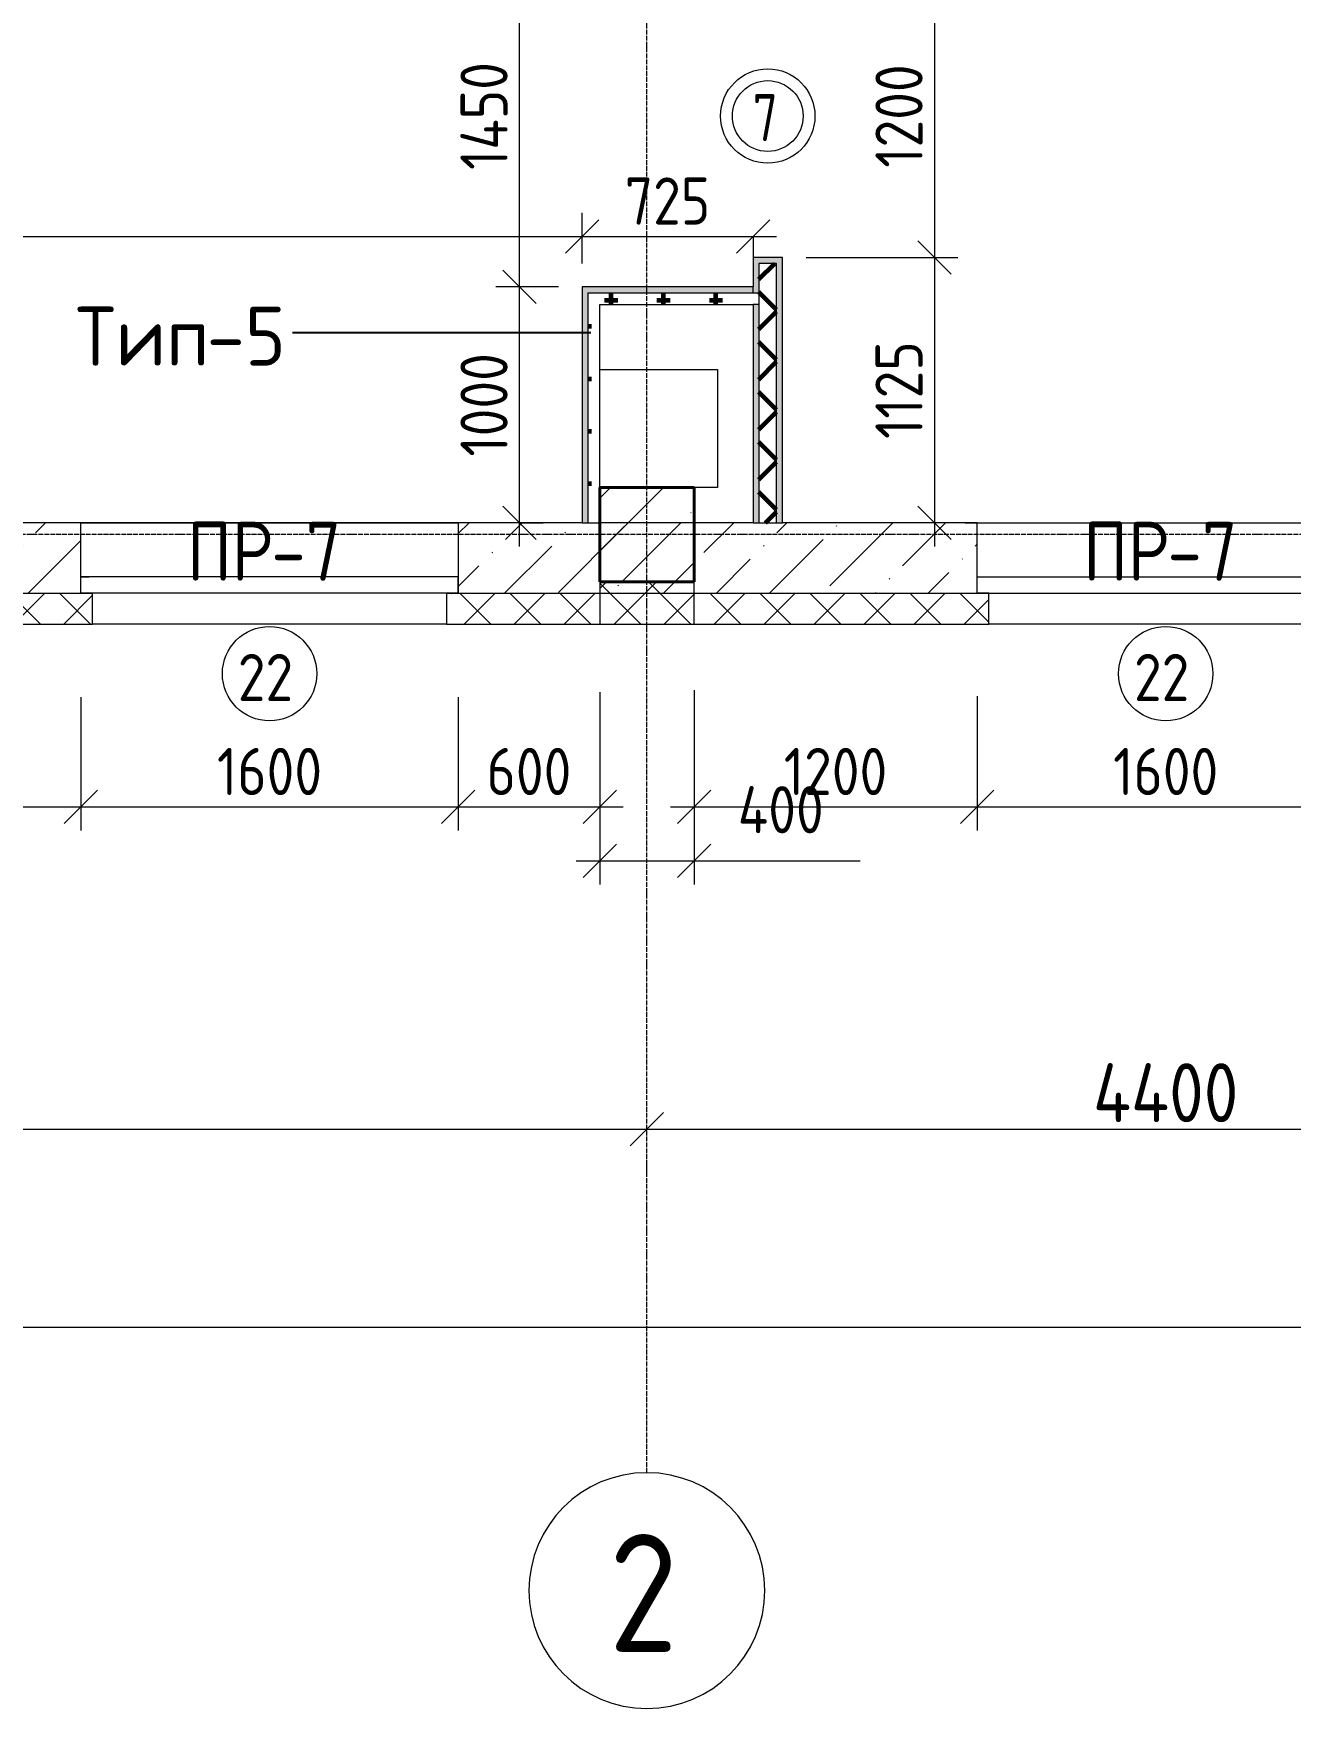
# Model space of a CAD drawing. Header units: millimetres. Extents: x -60946 to 138510, y -262288 to 24501.
# Drawn here: x -16191 to -10862, y -210602 to -203498 of the extents above; entities that cross this region are included whole.
import ezdxf

# ---------------------------------------------------------------- set-up
doc = ezdxf.new("R2010")
doc.units = ezdxf.units.MM
doc.linetypes.add('ADSK_Линия сетки', pattern=[25, 20, -2.5, 0, -2.5])
for name, color, linetype, lineweight in [('2)Тип-2', 3, 'Continuous', 60), ('2)Тип-5', 1, 'Continuous', 60), ('_ Окна', 7, 'Continuous', 18), ('Марки', 7, 'Continuous', 20), ('Марки дверей', 7, 'Continuous', 20), ('Марки окон', 7, 'Continuous', 20), ('Несущие колонны', 7, 'Continuous', 18), ('Окна', 7, 'Continuous', 9), ('Оси', 7, 'Continuous', 9), ('Перекрытие', 7, 'Continuous', 18), ('Размеры', 7, 'Continuous', 9), ('Стены внутренние', 7, 'Continuous', 18), ('Стены наружные', 7, 'Continuous', 18), ('Стены штриховка', 7, 'Continuous', 9)]:
    doc.layers.add(name, color=color, linetype=linetype, lineweight=lineweight)
doc.styles.add('GOST Common', font='', dxfattribs={"width": 0.9, "height": 500})
doc.styles.add('GOST Common_2', font='', dxfattribs={"width": 0.9, "height": 250})
doc.styles.add('GOST Common_3', font='', dxfattribs={"width": 0.9, "height": 200})
doc.styles.add('GOST Common_4', font='', dxfattribs={"height": 250})
doc.styles.add('GOST Common_B', font='', dxfattribs={"width": 0.8, "height": 200})
doc.styles.get('GOST Common').set_extended_font_data('GOST Common')
doc.styles.get('GOST Common_2').set_extended_font_data('GOST Common')
doc.styles.get('GOST Common_3').set_extended_font_data('GOST Common')
doc.styles.get('GOST Common_4').set_extended_font_data('GOST Common')
doc.styles.get('GOST Common_B').set_extended_font_data('GOST Common', bold=True)
doc.dimstyles.new('ADSK_Основной_2_0', dxfattribs={"dimscale": 304.8, "dimtxt": 201.142999, "dimasz": 0.463911, "dimexe": 0.328084, "dimexo": 0.328084, "dimgap": 0.164042, "dimtad": 1, "dimdec": 3, "dimrnd": 0.001, "dimdsep": 46, "dimtxsty": 'GOST Common_3', "dimblk1": 'OBLIQUE', "dimblk2": 'OBLIQUE', "dimsah": 1, "dimcen": 0.09, "dimdle": 0.328084, "dimazin": 2, "dimtfac": 1, "dimtdec": 4, "dimtix": 1, "dimtmove": 0, "dimatfit": 3, "dimfxl": 1, "dimtvp": 1, "dimtolj": 1, "dimtzin": 0, "dimlwd": 20, "dimlwe": 20, "dimarcsym": 2})
doc.dimstyles.new('ADSK_Основной_2_0_1', dxfattribs={"dimscale": 304.8, "dimtxt": 201.142999, "dimasz": 0.463911, "dimexe": 0.328084, "dimexo": 0.328084, "dimgap": 0.164042, "dimtad": 1, "dimdec": 3, "dimrnd": 0.001, "dimdsep": 46, "dimtxsty": 'GOST Common_3', "dimblk1": 'OBLIQUE', "dimblk2": 'OBLIQUE', "dimsah": 1, "dimcen": 0.09, "dimdle": 0.328084, "dimazin": 2, "dimtfac": 1, "dimtdec": 4, "dimtix": 1, "dimtmove": 1, "dimatfit": 3, "dimfxl": 1, "dimtvp": 1, "dimtolj": 1, "dimtzin": 0, "dimlwd": 20, "dimlwe": 20, "dimarcsym": 2})
doc.dimstyles.new('ADSK_Основной_2_0_2', dxfattribs={"dimscale": 304.8, "dimtxt": 201.142999, "dimasz": 0.463911, "dimexe": 0.328084, "dimexo": 0.328084, "dimgap": 0.164042, "dimtad": 1, "dimdec": 3, "dimrnd": 0.001, "dimdsep": 46, "dimtxsty": 'GOST Common_3', "dimblk1": 'OBLIQUE', "dimblk2": 'OBLIQUE', "dimsah": 1, "dimcen": 0.09, "dimdle": 0.328084, "dimazin": 2, "dimtfac": 1, "dimtdec": 4, "dimtix": 1, "dimtmove": 0, "dimatfit": 3, "dimfxl": 1, "dimtvp": 1, "dimtolj": 1, "dimtzin": 0, "dimlwd": 20, "dimlwe": 20, "dimarcsym": 2})
doc.dimstyles.new('ADSK_Основной_2_5_мм', dxfattribs={"dimscale": 304.8, "dimtxt": 251.428749, "dimasz": 0.463911, "dimexe": 0.492126, "dimexo": 0.984252, "dimgap": 0.098425, "dimtad": 1, "dimrnd": 0.01, "dimdsep": 46, "dimtxsty": 'GOST Common_2', "dimblk1": 'OBLIQUE', "dimblk2": 'OBLIQUE', "dimsah": 1, "dimcen": 0.09, "dimdle": 0.492126, "dimazin": 2, "dimtfac": 1, "dimtdec": 4, "dimtix": 1, "dimtmove": 0, "dimatfit": 3, "dimfxl": 1, "dimtvp": 1, "dimtolj": 1, "dimtzin": 0, "dimlwd": 20, "dimlwe": 20, "dimarcsym": 2})
pattern_1 = [(45, (9.36, -198628.46), (-106.066, 106.066), []), (135, (9.36, -198628.46), (-106.066, -106.066), [])]
pattern_2 = [(0, (9.36, -198628.46), (111.125, 111.125), [55.562, -166.688]), (90, (37.14, -198656.24), (-111.125, 111.125), [55.562, -166.688])]

# ---------------------------------------------------------------- blocks, each defined once
blk = doc.blocks.new('ADSK_КолоннаЖБ_Прямоугольная - 400x400 мм-1807142-Кладочный план 4-го этажа')
at = {"layer": 'Несущие колонны', "lineweight": 40}
for p, q in [((-200, 200), (200, 200)), ((-200, -200), (-200, 200)), ((200, 200), (200, -200)), ((200, -200), (-200, -200))]:
    blk.add_line(p, q, dxfattribs=at)
blk = doc.blocks.new('ОКНО L03 _2СТ_RS - ОК-5_1600х2000h-3556607-Кладочный план 4-го этажа')
at = {"layer": '_ Окна'}
for p, q in [((-838.1, -79), (761.9, -79)), ((-838.1, -149), (-838.1, -79)), ((-838.1, -79), (-803.1, -79)), ((-818.1, -79), (-38.1, -79)), ((-38.1, -79), (741.9, -79)), ((761.9, -79), (726.9, -79)), ((761.9, -149), (761.9, -79)), ((-838.1, -149), (761.9, -149)), ((-838.1, -149), (-833.1, -149)), ((-818.1, -149), (-38.1, -149)), ((-38.1, -149), (741.9, -149)), ((761.9, -149), (756.9, -149))]:
    blk.add_line(p, q, dxfattribs=at)
at = {"layer": 'Окна'}
blk.add_line((-888.1, 150), (811.9, 150), dxfattribs=at)
blk = doc.blocks.new('ОКНО L03 _2СТ_RS - ОК-5_1600х2000h-3556615-Кладочный план 4-го этажа')
at = {"layer": '_ Окна'}
for p, q in [((-838.1, 149), (761.9, 149)), ((-838.1, 149), (-838.1, 79)), ((-838.1, 149), (-833.1, 149)), ((-818.1, 149), (-38.1, 149)), ((-38.1, 149), (741.9, 149)), ((761.9, 149), (756.9, 149)), ((761.9, 149), (761.9, 79)), ((-838.1, 79), (761.9, 79)), ((-838.1, 79), (-803.1, 79)), ((-818.1, 79), (-38.1, 79)), ((-38.1, 79), (741.9, 79)), ((761.9, 79), (726.9, 79))]:
    blk.add_line(p, q, dxfattribs=at)
at = {"layer": 'Окна'}
blk.add_line((-888.1, -150), (811.9, -150), dxfattribs=at)
blk = doc.blocks.new('Ось сетки - Круг_Ø10 мм-8259-Кладочный план 4-го этажа')
at = {"layer": 'Оси', "lineweight": 20}
for start, end in [(360, 180), (180, 360)]:
    blk.add_arc((0, 0), 5, start, end, dxfattribs=at)
blk = doc.blocks.new('_Oblique')
at = {"color": 0, "linetype": 'ByBlock', "lineweight": -2}
blk.add_line((-0.5, -0.5), (0.5, 0.5), dxfattribs=at)
blk = doc.blocks.new('*D5845')
at = {"layer": 'Defpoints', "color": 0, "transparency": 16777216}
for p in [(-19590.6, -208045.7), (-13590.6, -208045.7), (-13590.6, -208145.7)]:
    blk.add_point(p, dxfattribs=at)
at = {"layer": 'Размеры', "color": 0, "lineweight": 20, "transparency": 16777216}
for p, q in [((-19740.6, -208145.7), (-13440.6, -208145.7)), ((-19590.6, -208345.7), (-19590.6, -208295.7)), ((-13590.6, -208345.7), (-13590.6, -208295.7))]:
    blk.add_line(p, q, dxfattribs=at)
at = {"layer": 'Размеры', "color": 0, "lineweight": 20, "transparency": 16777216, "xscale": 141.4, "yscale": 141.4, "zscale": 141.4, "rotation": 180}
blk.add_blockref('_Oblique', (-19590.6, -208145.7), dxfattribs=at)
at = {"layer": 'Размеры', "color": 0, "lineweight": 20, "transparency": 16777216, "xscale": 141.4, "yscale": 141.4, "zscale": 141.4}
blk.add_blockref('_Oblique', (-13590.6, -208145.7), dxfattribs=at)
at = {"layer": 'Размеры', "color": 0, "lineweight": 9, "transparency": 16777216, "insert": (-16590.6, -207990.7), "char_height": 250, "width": 756.843, "attachment_point": 5, "style": 'GOST Common_2'}
blk.add_mtext('\\A1;6000', dxfattribs=at)
blk = doc.blocks.new('*D5846')
at = {"layer": 'Defpoints', "color": 0, "transparency": 16777216}
for p in [(-13590.6, -208045.7), (-9190.6, -208045.7), (-9190.6, -208145.7)]:
    blk.add_point(p, dxfattribs=at)
at = {"layer": 'Размеры', "color": 0, "lineweight": 20, "transparency": 16777216}
for p, q in [((-13740.6, -208145.7), (-9040.6, -208145.7)), ((-13590.6, -208345.7), (-13590.6, -208295.7)), ((-9190.6, -208345.7), (-9190.6, -208295.7))]:
    blk.add_line(p, q, dxfattribs=at)
at = {"layer": 'Размеры', "color": 0, "lineweight": 20, "transparency": 16777216, "xscale": 141.4, "yscale": 141.4, "zscale": 141.4, "rotation": 180}
blk.add_blockref('_Oblique', (-13590.6, -208145.7), dxfattribs=at)
at = {"layer": 'Размеры', "color": 0, "lineweight": 20, "transparency": 16777216, "xscale": 141.4, "yscale": 141.4, "zscale": 141.4}
blk.add_blockref('_Oblique', (-9190.6, -208145.7), dxfattribs=at)
at = {"layer": 'Размеры', "color": 0, "lineweight": 9, "transparency": 16777216, "insert": (-11390.6, -207990.7), "char_height": 250, "width": 807.981, "attachment_point": 5, "style": 'GOST Common_2'}
blk.add_mtext('\\A1;4400', dxfattribs=at)
blk = doc.blocks.new('*D5869')
at = {"layer": 'Defpoints', "color": 0, "transparency": 16777216}
for p in [(-19590.6, -208885.7), (61609.4, -208885.7), (61609.4, -208985.7)]:
    blk.add_point(p, dxfattribs=at)
at = {"layer": 'Размеры', "color": 0, "lineweight": 20, "transparency": 16777216}
for p, q in [((-19740.6, -208985.7), (61759.4, -208985.7)), ((-19590.6, -209185.7), (-19590.6, -209135.7)), ((61609.4, -209185.7), (61609.4, -209135.7))]:
    blk.add_line(p, q, dxfattribs=at)
at = {"layer": 'Размеры', "color": 0, "lineweight": 20, "transparency": 16777216, "xscale": 141.4, "yscale": 141.4, "zscale": 141.4, "rotation": 180}
blk.add_blockref('_Oblique', (-19590.6, -208985.7), dxfattribs=at)
at = {"layer": 'Размеры', "color": 0, "lineweight": 20, "transparency": 16777216, "xscale": 141.4, "yscale": 141.4, "zscale": 141.4}
blk.add_blockref('_Oblique', (61609.4, -208985.7), dxfattribs=at)
at = {"layer": 'Размеры', "color": 0, "lineweight": 9, "transparency": 16777216, "insert": (21009.4, -208830.7), "char_height": 250, "width": 889.802, "attachment_point": 5, "style": 'GOST Common_2'}
blk.add_mtext('\\A1;81200', dxfattribs=at)
blk = doc.blocks.new('*D5741')
at = {"layer": 'Defpoints', "color": 0, "transparency": 16777216}
for p in [(-17190.6, -206213.3), (-15990.6, -206213.3), (-15990.6, -206778.4)]:
    blk.add_point(p, dxfattribs=at)
at = {"layer": 'Размеры', "color": 0, "lineweight": 20, "transparency": 16777216}
for p, q in [((-17190.6, -206313.3), (-17190.6, -206878.4)), ((-15990.6, -206313.3), (-15990.6, -206878.4)), ((-17290.6, -206778.4), (-15890.6, -206778.4))]:
    blk.add_line(p, q, dxfattribs=at)
at = {"layer": 'Размеры', "color": 0, "lineweight": 20, "transparency": 16777216, "xscale": 141.4, "yscale": 141.4, "zscale": 141.4, "rotation": 180}
blk.add_blockref('_Oblique', (-17190.6, -206778.4), dxfattribs=at)
at = {"layer": 'Размеры', "color": 0, "lineweight": 20, "transparency": 16777216, "xscale": 141.4, "yscale": 141.4, "zscale": 141.4}
blk.add_blockref('_Oblique', (-15990.6, -206778.4), dxfattribs=at)
at = {"layer": 'Размеры', "color": 0, "lineweight": 9, "transparency": 16777216, "insert": (-16590.6, -206628.4), "char_height": 200, "width": 560.473, "attachment_point": 5, "style": 'GOST Common_3'}
blk.add_mtext('\\A1;1200', dxfattribs=at)
blk = doc.blocks.new('*D5742')
at = {"layer": 'Defpoints', "color": 0, "transparency": 16777216}
for p in [(-15990.6, -206213.3), (-14390.6, -206213.3), (-14390.6, -206778.4)]:
    blk.add_point(p, dxfattribs=at)
at = {"layer": 'Размеры', "color": 0, "lineweight": 20, "transparency": 16777216}
for p, q in [((-15990.6, -206313.3), (-15990.6, -206878.4)), ((-14390.6, -206313.3), (-14390.6, -206878.4)), ((-16090.6, -206778.4), (-14290.6, -206778.4))]:
    blk.add_line(p, q, dxfattribs=at)
at = {"layer": 'Размеры', "color": 0, "lineweight": 20, "transparency": 16777216, "xscale": 141.4, "yscale": 141.4, "zscale": 141.4, "rotation": 180}
blk.add_blockref('_Oblique', (-15990.6, -206778.4), dxfattribs=at)
at = {"layer": 'Размеры', "color": 0, "lineweight": 20, "transparency": 16777216, "xscale": 141.4, "yscale": 141.4, "zscale": 141.4}
blk.add_blockref('_Oblique', (-14390.6, -206778.4), dxfattribs=at)
at = {"layer": 'Размеры', "color": 0, "lineweight": 9, "transparency": 16777216, "insert": (-15190.6, -206628.4), "char_height": 200, "width": 560.473, "attachment_point": 5, "style": 'GOST Common_3'}
blk.add_mtext('\\A1;1600', dxfattribs=at)
blk = doc.blocks.new('*D5743')
at = {"layer": 'Defpoints', "color": 0, "transparency": 16777216}
for p in [(-14390.6, -206213.3), (-13790.6, -206192.5), (-13790.6, -206778.4)]:
    blk.add_point(p, dxfattribs=at)
at = {"layer": 'Размеры', "color": 0, "lineweight": 20, "transparency": 16777216}
for p, q in [((-13790.6, -206292.5), (-13790.6, -206878.4)), ((-14390.6, -206313.3), (-14390.6, -206878.4)), ((-14490.6, -206778.4), (-13690.6, -206778.4))]:
    blk.add_line(p, q, dxfattribs=at)
at = {"layer": 'Размеры', "color": 0, "lineweight": 20, "transparency": 16777216, "xscale": 141.4, "yscale": 141.4, "zscale": 141.4, "rotation": 180}
blk.add_blockref('_Oblique', (-14390.6, -206778.4), dxfattribs=at)
at = {"layer": 'Размеры', "color": 0, "lineweight": 20, "transparency": 16777216, "xscale": 141.4, "yscale": 141.4, "zscale": 141.4}
blk.add_blockref('_Oblique', (-13790.6, -206778.4), dxfattribs=at)
at = {"layer": 'Размеры', "color": 0, "lineweight": 9, "transparency": 16777216, "insert": (-14090.6, -206628.4), "char_height": 200, "width": 454.106, "attachment_point": 5, "style": 'GOST Common_3'}
blk.add_mtext('\\A1;600', dxfattribs=at)
blk = doc.blocks.new('*D5744')
at = {"layer": 'Defpoints', "color": 0, "transparency": 16777216}
for p in [(-13790.6, -206192.5), (-13390.6, -206184.1), (-13390.6, -207007.1)]:
    blk.add_point(p, dxfattribs=at)
at = {"layer": 'Размеры', "color": 0, "lineweight": 20, "transparency": 16777216}
for p, q in [((-13790.6, -206292.5), (-13790.6, -207107.1)), ((-13390.6, -206284.1), (-13390.6, -207107.1)), ((-13890.6, -207007.1), (-13390.6, -207007.1)), ((-13390.6, -207007.1), (-12686.4, -207007.1))]:
    blk.add_line(p, q, dxfattribs=at)
at = {"layer": 'Размеры', "color": 0, "lineweight": 20, "transparency": 16777216, "xscale": 141.4, "yscale": 141.4, "zscale": 141.4, "rotation": 180}
blk.add_blockref('_Oblique', (-13790.6, -207007.1), dxfattribs=at)
at = {"layer": 'Размеры', "color": 0, "lineweight": 20, "transparency": 16777216, "xscale": 141.4, "yscale": 141.4, "zscale": 141.4}
blk.add_blockref('_Oblique', (-13390.6, -207007.1), dxfattribs=at)
at = {"layer": 'Размеры', "color": 0, "lineweight": 9, "transparency": 16777216, "insert": (-13205.1, -206690.5), "char_height": 200, "width": 474.561, "attachment_point": 1, "line_spacing_factor": 1.022761, "style": 'GOST Common_3'}
blk.add_mtext('\\A1;400', dxfattribs=at)
blk = doc.blocks.new('*D5745')
at = {"layer": 'Defpoints', "color": 0, "transparency": 16777216}
for p in [(-13390.6, -206184.1), (-12190.6, -206208.7), (-12190.6, -206778.4)]:
    blk.add_point(p, dxfattribs=at)
at = {"layer": 'Размеры', "color": 0, "lineweight": 20, "transparency": 16777216}
for p, q in [((-13390.6, -206284.1), (-13390.6, -206878.4)), ((-12190.6, -206308.7), (-12190.6, -206878.4)), ((-13490.6, -206778.4), (-12090.6, -206778.4))]:
    blk.add_line(p, q, dxfattribs=at)
at = {"layer": 'Размеры', "color": 0, "lineweight": 20, "transparency": 16777216, "xscale": 141.4, "yscale": 141.4, "zscale": 141.4, "rotation": 180}
blk.add_blockref('_Oblique', (-13390.6, -206778.4), dxfattribs=at)
at = {"layer": 'Размеры', "color": 0, "lineweight": 20, "transparency": 16777216, "xscale": 141.4, "yscale": 141.4, "zscale": 141.4}
blk.add_blockref('_Oblique', (-12190.6, -206778.4), dxfattribs=at)
at = {"layer": 'Размеры', "color": 0, "lineweight": 9, "transparency": 16777216, "insert": (-12790.6, -206628.4), "char_height": 200, "width": 560.473, "attachment_point": 5, "style": 'GOST Common_3'}
blk.add_mtext('\\A1;1200', dxfattribs=at)
blk = doc.blocks.new('*D5746')
at = {"layer": 'Defpoints', "color": 0, "transparency": 16777216}
for p in [(-12190.6, -206208.7), (-10590.6, -206195.8), (-10590.6, -206778.4)]:
    blk.add_point(p, dxfattribs=at)
at = {"layer": 'Размеры', "color": 0, "lineweight": 20, "transparency": 16777216}
for p, q in [((-10590.6, -206295.8), (-10590.6, -206878.4)), ((-12190.6, -206308.7), (-12190.6, -206878.4)), ((-12290.6, -206778.4), (-10490.6, -206778.4))]:
    blk.add_line(p, q, dxfattribs=at)
at = {"layer": 'Размеры', "color": 0, "lineweight": 20, "transparency": 16777216, "xscale": 141.4, "yscale": 141.4, "zscale": 141.4, "rotation": 180}
blk.add_blockref('_Oblique', (-12190.6, -206778.4), dxfattribs=at)
at = {"layer": 'Размеры', "color": 0, "lineweight": 20, "transparency": 16777216, "xscale": 141.4, "yscale": 141.4, "zscale": 141.4}
blk.add_blockref('_Oblique', (-10590.6, -206778.4), dxfattribs=at)
at = {"layer": 'Размеры', "color": 0, "lineweight": 9, "transparency": 16777216, "insert": (-11390.6, -206628.4), "char_height": 200, "width": 560.473, "attachment_point": 5, "style": 'GOST Common_3'}
blk.add_mtext('\\A1;1600', dxfattribs=at)
blk = doc.blocks.new('*D6346')
at = {"layer": 'Defpoints', "color": 0, "transparency": 16777216}
for p in [(-13015.6, -203248.5), (-13015.6, -204448.5), (-12371.5, -204448.5)]:
    blk.add_point(p, dxfattribs=at)
at = {"layer": 'Размеры', "color": 0, "lineweight": 20, "transparency": 16777216}
for p, q in [((-12371.5, -203148.5), (-12371.5, -204548.5)), ((-12915.6, -203248.5), (-12271.5, -203248.5)), ((-12915.6, -204448.5), (-12271.5, -204448.5))]:
    blk.add_line(p, q, dxfattribs=at)
at = {"layer": 'Размеры', "color": 0, "lineweight": 20, "transparency": 16777216, "xscale": 141.4, "yscale": 141.4, "zscale": 141.4}
for p, rotation in [((-12371.5, -203248.5), 90), ((-12371.5, -204448.5), 270)]:
    blk.add_blockref('_Oblique', p, dxfattribs=dict(at, rotation=rotation))
at = {"layer": 'Размеры', "color": 0, "lineweight": 9, "transparency": 16777216, "insert": (-12521.5, -203848.5), "char_height": 200, "width": 560.473, "attachment_point": 5, "rotation": 90, "style": 'GOST Common_3'}
blk.add_mtext('\\A1;1200', dxfattribs=at)
blk = doc.blocks.new('*D6347')
at = {"layer": 'Defpoints', "color": 0, "transparency": 16777216}
for p in [(-13015.6, -204448.5), (-12371.5, -205573.5), (-12271.5, -205573.5)]:
    blk.add_point(p, dxfattribs=at)
at = {"layer": 'Размеры', "color": 0, "lineweight": 20, "transparency": 16777216}
for p, q in [((-12371.5, -204348.5), (-12371.5, -205673.5)), ((-12915.6, -204448.5), (-12271.5, -204448.5)), ((-12371.5, -205573.5), (-12471.5, -205573.5))]:
    blk.add_line(p, q, dxfattribs=at)
at = {"layer": 'Размеры', "color": 0, "lineweight": 20, "transparency": 16777216, "xscale": 141.4, "yscale": 141.4, "zscale": 141.4}
for p, rotation in [((-12371.5, -204448.5), 90), ((-12371.5, -205573.5), 270)]:
    blk.add_blockref('_Oblique', p, dxfattribs=dict(at, rotation=rotation))
at = {"layer": 'Размеры', "color": 0, "lineweight": 9, "transparency": 16777216, "insert": (-12521.5, -205011), "char_height": 200, "width": 515.472, "attachment_point": 5, "rotation": 90, "style": 'GOST Common_3'}
blk.add_mtext('\\A1;1125', dxfattribs=at)
blk = doc.blocks.new('*D6349')
at = {"layer": 'Defpoints', "color": 0, "transparency": 16777216}
for p in [(-13865.6, -204358.9), (-13865.6, -204573.5), (-19390.6, -205423.5)]:
    blk.add_point(p, dxfattribs=at)
at = {"layer": 'Размеры', "color": 0, "lineweight": 20, "transparency": 16777216}
for p, q in [((-19390.6, -205323.5), (-19390.6, -204258.9)), ((-13865.6, -204473.5), (-13865.6, -204258.9)), ((-19490.6, -204358.9), (-13765.6, -204358.9))]:
    blk.add_line(p, q, dxfattribs=at)
at = {"layer": 'Размеры', "color": 0, "lineweight": 20, "transparency": 16777216, "xscale": 141.4, "yscale": 141.4, "zscale": 141.4, "rotation": 180}
blk.add_blockref('_Oblique', (-19390.6, -204358.9), dxfattribs=at)
at = {"layer": 'Размеры', "color": 0, "lineweight": 20, "transparency": 16777216, "xscale": 141.4, "yscale": 141.4, "zscale": 141.4}
blk.add_blockref('_Oblique', (-13865.6, -204358.9), dxfattribs=at)
at = {"layer": 'Размеры', "color": 0, "lineweight": 9, "transparency": 16777216, "insert": (-16628.1, -204208.9), "char_height": 200, "width": 605.475, "attachment_point": 5, "style": 'GOST Common_3'}
blk.add_mtext('\\A1;5525', dxfattribs=at)
blk = doc.blocks.new('*D6350')
at = {"layer": 'Defpoints', "color": 0, "transparency": 16777216}
for p in [(-13140.6, -204258.9), (-13140.6, -204358.9), (-13865.6, -204573.5)]:
    blk.add_point(p, dxfattribs=at)
at = {"layer": 'Размеры', "color": 0, "lineweight": 20, "transparency": 16777216}
for p, q in [((-13865.6, -204473.5), (-13865.6, -204258.9)), ((-13965.6, -204358.9), (-13040.6, -204358.9)), ((-13140.6, -204358.9), (-13140.6, -204458.9))]:
    blk.add_line(p, q, dxfattribs=at)
at = {"layer": 'Размеры', "color": 0, "lineweight": 20, "transparency": 16777216, "xscale": 141.4, "yscale": 141.4, "zscale": 141.4, "rotation": 180}
blk.add_blockref('_Oblique', (-13865.6, -204358.9), dxfattribs=at)
at = {"layer": 'Размеры', "color": 0, "lineweight": 20, "transparency": 16777216, "xscale": 141.4, "yscale": 141.4, "zscale": 141.4}
blk.add_blockref('_Oblique', (-13140.6, -204358.9), dxfattribs=at)
at = {"layer": 'Размеры', "color": 0, "lineweight": 9, "transparency": 16777216, "insert": (-13503.1, -204208.9), "char_height": 200, "width": 454.106, "attachment_point": 5, "style": 'GOST Common_3'}
blk.add_mtext('\\A1;725', dxfattribs=at)
blk = doc.blocks.new('*D6351')
at = {"layer": 'Defpoints', "color": 0, "transparency": 16777216}
for p in [(-14131.1, -204573.5), (-13865.6, -204573.5), (-14231.1, -205573.5)]:
    blk.add_point(p, dxfattribs=at)
at = {"layer": 'Размеры', "color": 0, "lineweight": 20, "transparency": 16777216}
for p, q in [((-14131.1, -205673.5), (-14131.1, -204473.5)), ((-13965.6, -204573.5), (-14231.1, -204573.5)), ((-14131.1, -205573.5), (-14031.1, -205573.5))]:
    blk.add_line(p, q, dxfattribs=at)
at = {"layer": 'Размеры', "color": 0, "lineweight": 20, "transparency": 16777216, "xscale": 141.4, "yscale": 141.4, "zscale": 141.4}
for p, rotation in [((-14131.1, -204573.5), 90), ((-14131.1, -205573.5), 270)]:
    blk.add_blockref('_Oblique', p, dxfattribs=dict(at, rotation=rotation))
at = {"layer": 'Размеры', "color": 0, "lineweight": 9, "transparency": 16777216, "insert": (-14281.1, -205073.5), "char_height": 200, "width": 560.473, "attachment_point": 5, "rotation": 90, "style": 'GOST Common_3'}
blk.add_mtext('\\A1;1000', dxfattribs=at)
blk = doc.blocks.new('*D6352')
at = {"layer": 'Defpoints', "color": 0, "transparency": 16777216}
for p in [(-14131.1, -203123.5), (-13865.6, -203123.5), (-13865.6, -204573.5)]:
    blk.add_point(p, dxfattribs=at)
at = {"layer": 'Размеры', "color": 0, "lineweight": 20, "transparency": 16777216}
for p, q in [((-14131.1, -204673.5), (-14131.1, -203023.5)), ((-13965.6, -203123.5), (-14231.1, -203123.5)), ((-13965.6, -204573.5), (-14231.1, -204573.5))]:
    blk.add_line(p, q, dxfattribs=at)
at = {"layer": 'Размеры', "color": 0, "lineweight": 20, "transparency": 16777216, "xscale": 141.4, "yscale": 141.4, "zscale": 141.4}
for p, rotation in [((-14131.1, -203123.5), 90), ((-14131.1, -204573.5), 270)]:
    blk.add_blockref('_Oblique', p, dxfattribs=dict(at, rotation=rotation))
at = {"layer": 'Размеры', "color": 0, "lineweight": 9, "transparency": 16777216, "insert": (-14281.1, -203848.5), "char_height": 200, "width": 580.928, "attachment_point": 5, "rotation": 90, "style": 'GOST Common_3'}
blk.add_mtext('\\A1;1450', dxfattribs=at)
blk = doc.blocks.new('М_двери1 - Марка экземпляра 2-3719212-Кладочный план 4-го этажа')
at = {"layer": 'Марки дверей'}
for radius in [2, 1.5]:
    blk.add_circle((0, 0), radius, dxfattribs=at)
blk = doc.blocks.new('М_окна1 - Маркировка типоразмера-1510237-Кладочный план 4-го этажа')
at = {"layer": 'Марки окон'}
blk.add_circle((0, 0), 2, dxfattribs=at)

msp = doc.modelspace()

# ---------------------------------------------------------------- hatches: boundary and pattern name
at = {"layer": '2)Тип-2'}
h = msp.add_hatch(color=256, dxfattribs=at)
h.paths.add_polyline_path([(-13015.6385, -205573.4914), (-13015.6385, -204473.4914), (-13040.6385, -204473.4914), (-13040.6385, -205573.4914)])
h.paths.add_polyline_path([(-13015.6385, -203223.4914), (-13015.6385, -201948.4914), (-13040.6385, -201948.4914), (-13040.6385, -203223.4914)])
h.paths.add_polyline_path([(-13015.6385, -200698.4914), (-13015.6385, -198803.4914), (-13040.6385, -198803.4914), (-13040.6385, -200698.4914)])
h.paths.add_polyline_path([(-13038.986, -197943.4914), (-13015.6385, -197943.4914), (-13015.6385, -197748.4914), (-13040.6385, -197748.4914), (-13040.6385, -197943.4914)])
h.paths.add_polyline_path([(-13015.6385, -196498.4914), (-13015.6385, -194998.4914), (-13040.6385, -194998.4914), (-13040.6385, -196498.4914)])
h = msp.add_hatch(dxfattribs=at)
h.set_pattern_fill('FP_4', color=256, style=0, pattern_type=2)
h.set_pattern_definition(pattern_1)
h.paths.add_polyline_path([(-13040.6385, -205573.4914), (-13040.6385, -204473.4914), (-13115.6385, -204473.4914), (-13115.6385, -205573.4914)])
h.paths.add_polyline_path([(-13115.6385, -203223.4914), (-13040.6385, -203223.4914), (-13040.6385, -201948.4914), (-13115.6385, -201948.4914), (-13115.6385, -203098.4914)])
h.paths.add_polyline_path([(-13115.6385, -200698.4914), (-13040.6385, -200698.4914), (-13040.6385, -198803.4914), (-13115.6385, -198803.4914), (-13115.6385, -200573.4914)])
h.paths.add_polyline_path([(-13040.6385, -197943.4914), (-13040.6385, -197748.4914), (-13115.6385, -197748.4914), (-13115.6385, -197943.4914), (-13053.6385, -197943.4914)])
h.paths.add_polyline_path([(-13115.6385, -196498.4914), (-13040.6385, -196498.4914), (-13040.6385, -195023.4914), (-13115.6385, -195023.4914), (-13115.6385, -196373.4914)])
h = msp.add_hatch(color=256, dxfattribs=at)
h.paths.add_polyline_path([(-13115.6385, -205573.4914), (-13115.6385, -204648.4914), (-13140.6385, -204648.4914), (-13140.6385, -205573.4914)])
h.paths.add_polyline_path([(-13140.6385, -204598.4914), (-13115.6385, -204598.4914), (-13115.6385, -204473.4914), (-13015.6385, -204473.4914), (-13015.6385, -204448.4914), (-13140.6385, -204448.4914), (-13140.6385, -204573.4914)])
h.paths.add_polyline_path([(-13015.6385, -203248.4914), (-13015.6385, -203223.4914), (-13115.6385, -203223.4914), (-13115.6385, -203098.4914), (-13140.6385, -203098.4914), (-13140.6385, -203248.4914)])
h.paths.add_polyline_path([(-13140.6385, -203048.4914), (-13115.6385, -203048.4914), (-13115.6385, -202123.4914), (-13140.6385, -202123.4914)])
h.paths.add_polyline_path([(-13115.6385, -202073.4914), (-13115.6385, -201948.4914), (-13015.6385, -201948.4914), (-13015.6385, -201923.4914), (-13140.6385, -201923.4914), (-13140.6385, -202073.4914)])
h.paths.add_polyline_path([(-13015.6385, -200723.4914), (-13015.6385, -200698.4914), (-13115.6385, -200698.4914), (-13115.6385, -200573.4914), (-13140.6385, -200573.4914), (-13140.6385, -200723.4914)])
h.paths.add_polyline_path([(-13140.6385, -200523.4914), (-13115.6385, -200523.4914), (-13115.6385, -198873.4914), (-13140.6385, -198873.4914), (-13140.6385, -199325.9056)])
h.paths.add_polyline_path([(-13115.6385, -198823.4914), (-13116.194, -198803.4914), (-13140.6385, -198803.4914), (-13140.6385, -198823.4914)])
h.paths.add_polyline_path([(-13140.0829, -197943.4914), (-13115.6385, -197943.4914), (-13115.6385, -197923.4914), (-13140.6385, -197923.4914), (-13140.6385, -197943.4914)])
h.paths.add_polyline_path([(-13115.6385, -197873.4914), (-13115.6385, -197748.4914), (-13015.6385, -197748.4914), (-13015.6385, -197723.4914), (-13140.6385, -197723.4914), (-13140.6385, -197873.4914)])
h.paths.add_polyline_path([(-13140.6385, -196523.4914), (-13015.6385, -196523.4914), (-13015.6385, -196498.4914), (-13115.6385, -196498.4914), (-13115.6385, -196373.4914), (-13140.6385, -196373.4914), (-13140.6385, -196503.7821)])
h.paths.add_polyline_path([(-13115.6385, -196323.4914), (-13115.6385, -195098.4914), (-13140.6385, -195098.4914), (-13140.6385, -196323.4914)])
at = {"layer": '2)Тип-5', "true_color": 0xd50000}
for points in [[(-13865.6385, -205573.4914), (-13840.6385, -205573.4914), (-13840.6385, -204573.4914), (-13865.6385, -204573.4914), (-13865.6385, -204970.1528)], [(-13840.6385, -204598.4914), (-13140.6385, -204598.4914), (-13140.6385, -204573.4914), (-13840.6385, -204573.4914)]]:
    msp.add_hatch(color=12, dxfattribs=at).paths.add_polyline_path(points)
h = msp.add_hatch(dxfattribs=at)
h.set_pattern_fill('FP_7', color=12, style=0, pattern_type=2)
h.set_pattern_definition(pattern_2)
h.paths.add_polyline_path([(-13840.6385, -205573.4914), (-13790.6385, -205573.4914), (-13790.6385, -204598.4914), (-13840.6385, -204598.4914), (-13840.6385, -204970.1528)])
h = msp.add_hatch(dxfattribs=at)
h.set_pattern_fill('FP_7', color=12, style=0, pattern_type=2)
h.set_pattern_definition(pattern_2)
h.paths.add_polyline_path([(-13140.6385, -204648.4914), (-13115.6385, -204648.4914), (-13115.6385, -204598.4914), (-13790.6385, -204598.4914), (-13790.6385, -204648.4914), (-13205.6259, -204648.4914)])
at = {"layer": 'Несущие колонны', "lineweight": 9}
h = msp.add_hatch(dxfattribs=at)
h.set_pattern_fill('FP_1', color=256, style=0, pattern_type=2)
h.set_pattern_definition([(45, (9.36, -198628.46), (-224.5064, 224.5064), []), (45, (233.87, -198628.46), (-224.5064, 224.5064), [396.875, -79.375, 3.353, -76.022])])
h.paths.add_polyline_path([(-13790.6385, -205823.4914), (-13390.6385, -205823.4914), (-13390.6385, -205423.4914), (-13790.6385, -205423.4914)])
at = {"layer": 'Стены внутренние', "lineweight": 9}
h = msp.add_hatch(dxfattribs=at)
h.set_pattern_fill('FP_2', color=256, style=0, pattern_type=2)
h.set_pattern_definition([(45, (9.36, -198628.46), (84.1895, 308.696), [396.875, -79.375, 3.353, -76.022])])
h.paths.add_polyline_path([(-3390.6385, -205873.4914), (-3390.6385, -205573.4914), (-3990.6385, -205573.4914), (-3990.6385, -205872.4914), (-4040.6385, -205873.4914)])
h.paths.add_polyline_path([(-5540.6385, -205873.4914), (-5540.6385, -205872.4914), (-5590.6385, -205872.4914), (-5590.6385, -205573.4914), (-6790.6385, -205573.4914), (-6790.6385, -205872.4914), (-6605.294, -205873.4914)])
h.paths.add_polyline_path([(-14030.6674, -205873.4914), (-12190.6385, -205872.4914), (-12190.6385, -205573.4914), (-14390.6385, -205573.4914), (-14390.6385, -205872.4914), (-14440.6385, -205873.4914)])
h.paths.add_polyline_path([(-9905.46, -205873.4914), (-8390.6385, -205872.4914), (-8390.6385, -205573.4914), (-8990.6385, -205573.4914), (-8990.6385, -205823.4914), (-9390.6385, -205823.4914), (-9390.6385, -205573.4914), (-10590.6385, -205573.4914), (-10590.6385, -205872.4914), (-10640.6385, -205873.4914)])
h.paths.add_polyline_path([(-19390.6385, -205873.4914), (-18790.6385, -205872.4914), (-18790.6385, -205573.4914), (-19390.6385, -205573.4914), (-19390.6385, -205823.4914)])
h.paths.add_polyline_path([(-15940.6385, -205873.4914), (-15940.6385, -205872.4914), (-15990.6385, -205872.4914), (-15990.6385, -205573.4914), (-17190.6385, -205573.4914), (-17190.6385, -205872.4914), (-16505.7919, -205873.4914)])
at = {"layer": 'Стены наружные', "lineweight": 9}
h = msp.add_hatch(dxfattribs=at)
h.set_pattern_fill('FP_4', color=256, style=0, pattern_type=2)
h.set_pattern_definition(pattern_1)
h.paths.add_polyline_path([(-13790.6385, -206003.4914), (-13390.6385, -206003.4914), (-13390.6385, -205823.4914), (-13790.6385, -205823.4914)])
h = msp.add_hatch(dxfattribs=at)
h.set_pattern_fill('FP_4', color=256, style=0, pattern_type=2)
h.set_pattern_definition(pattern_1)
h.paths.add_polyline_path([(-3390.6385, -206003.4914), (-3390.6385, -205873.4914), (-4040.6385, -205873.4914), (-4040.6385, -206003.4914)])
h.paths.add_polyline_path([(-17240.6385, -206003.4914), (-15940.6385, -206003.4914), (-15940.6385, -205873.4914), (-17240.6385, -205873.4914)])
h.paths.add_polyline_path([(-19390.6385, -206003.4914), (-18740.6385, -206003.4914), (-18740.6385, -205873.4914), (-19390.6385, -205873.4914)])
h.paths.add_polyline_path([(-6605.294, -206003.4914), (-5540.6385, -206003.4914), (-5540.6385, -205873.4914), (-6840.6385, -205873.4914), (-6840.6385, -206003.4914)])
h.paths.add_polyline_path([(-14440.6385, -206003.4914), (-12140.6385, -206003.4914), (-12140.6385, -205873.4914), (-14440.6385, -205873.4914)])
h.paths.add_polyline_path([(-9905.46, -206003.4914), (-8340.6385, -206003.4914), (-8340.6385, -205873.4914), (-10640.6385, -205873.4914), (-10640.6385, -206003.4914)])

# ---------------------------------------------------------------- linework, layer by layer
at = {"layer": '2)Тип-5', "lineweight": 25}
msp.add_line((-13828.1385, -204768.0429), (-15092.9749, -204768.0429), dxfattribs=at)
at = {"layer": 'Несущие колонны', "lineweight": 9}
for p, q in [((-13390.6385, -205423.4914), (-13790.6385, -205423.4914)), ((-13790.6385, -205423.4914), (-13790.6385, -205823.4914)), ((-13390.6385, -205823.4914), (-13390.6385, -205423.4914)), ((-13790.6385, -205823.4914), (-13390.6385, -205823.4914))]:
    msp.add_line(p, q, dxfattribs=at)
at = {"layer": 'Оси', "linetype": 'ADSK_Линия сетки', "lineweight": 5}
for p, q in [((-13590.6385, -209602.3427), (-13590.6385, -174127.5463)), ((62563.3938, -205623.4914), (-25230.7352, -205623.4914))]:
    msp.add_line(p, q, dxfattribs=at)
at = {"layer": 'Перекрытие'}
for p, q in [((-13790.6385, -204923.4914), (-13290.6385, -204923.4914)), ((-13290.6385, -204923.4914), (-13290.6385, -205423.4914)), ((-13290.6385, -205423.4914), (-13390.6385, -205423.4914))]:
    msp.add_line(p, q, dxfattribs=at)
at = {"layer": 'Стены внутренние', "lineweight": 5}
for p, q in [((-13140.6385, -204448.4914), (-13140.6385, -204573.4914)), ((-13015.6385, -204448.4914), (-13140.6385, -204448.4914)), ((-13015.6385, -205573.4914), (-13015.6385, -204448.4914)), ((-13865.6385, -204573.4914), (-13865.6385, -205573.4914)), ((-13140.6385, -204573.4914), (-13865.6385, -204573.4914)), ((-13790.6385, -205573.4914), (-13790.6385, -204648.4914)), ((-13790.6385, -204648.4914), (-13140.6385, -204648.4914)), ((-13140.6385, -204648.4914), (-13140.6385, -205573.4914)), ((-15990.6385, -205573.4914), (-17190.6385, -205573.4914)), ((-15990.6385, -205872.4914), (-15990.6385, -205573.4914)), ((-15990.6385, -205573.4914), (-14390.6385, -205573.4914)), ((-13865.6385, -205573.4914), (-14390.6385, -205573.4914)), ((-14390.6385, -205573.4914), (-14390.6385, -205872.4914)), ((-13140.6385, -205573.4914), (-13790.6385, -205573.4914)), ((-12190.6385, -205573.4914), (-13015.6385, -205573.4914)), ((-12190.6385, -205872.4914), (-12190.6385, -205573.4914)), ((-12190.6385, -205573.4914), (-10590.6385, -205573.4914)), ((-15940.6385, -205872.4914), (-15990.6385, -205872.4914)), ((-15940.6385, -205873.4914), (-15940.6385, -205872.4914)), ((-14390.6385, -205872.4914), (-14440.6385, -205872.4914)), ((-14440.6385, -205872.4914), (-14440.6385, -205873.4914)), ((-12140.6385, -205872.4914), (-12190.6385, -205872.4914)), ((-12140.6385, -205873.4914), (-12140.6385, -205872.4914))]:
    msp.add_line(p, q, dxfattribs=at)
at = {"layer": 'Стены наружные', "lineweight": 9}
for p, q in [((-13390.6385, -205823.4914), (-13790.6385, -205823.4914)), ((-13790.6385, -205823.4914), (-13790.6385, -206003.4914)), ((-13390.6385, -206003.4914), (-13390.6385, -205823.4914)), ((-15940.6385, -206003.4914), (-15940.6385, -205873.4914)), ((-14440.6385, -205873.4914), (-14440.6385, -206003.4914)), ((-12140.6385, -206003.4914), (-12140.6385, -205873.4914)), ((-17240.6385, -206003.4914), (-15940.6385, -206003.4914)), ((-14440.6385, -206003.4914), (-15940.6385, -206003.4914)), ((-14440.6385, -206003.4914), (-12140.6385, -206003.4914)), ((-10640.6385, -206003.4914), (-12140.6385, -206003.4914))]:
    msp.add_line(p, q, dxfattribs=at)
at = {"layer": 'Стены штриховка', "lineweight": 9}
for p, q in [((-13115.6385, -204473.4914), (-13115.6385, -205573.4914)), ((-13040.6385, -204473.4914), (-13115.6385, -204473.4914)), ((-13040.6385, -205573.4914), (-13040.6385, -204473.4914)), ((-13140.6385, -204598.4914), (-13140.6385, -204573.4914)), ((-13840.6385, -204598.4914), (-13840.6385, -205573.4914)), ((-13840.6385, -204598.4914), (-13115.6385, -204598.4914)), ((-13115.6385, -204648.4914), (-13140.6385, -204648.4914)), ((-13865.6385, -205573.4914), (-13790.6385, -205573.4914)), ((-13140.6385, -205573.4914), (-13015.6385, -205573.4914)), ((-15940.6385, -205873.4914), (-17240.6385, -205873.4914)), ((-12140.6385, -205873.4914), (-14440.6385, -205873.4914))]:
    msp.add_line(p, q, dxfattribs=at)

# ---------------------------------------------------------------- block references
at = {"layer": 'Марки дверей', "xscale": 99.99999999999993, "yscale": 99.99999999999993, "zscale": 99.99999999999993}
msp.add_blockref('М_двери1 - Марка экземпляра 2-3719212-Кладочный план 4-го этажа', (-13078.1385, -203848.4914), dxfattribs=at)
at = {"layer": 'Марки окон', "lineweight": 9, "xscale": 99.99999999999993, "yscale": 99.99999999999993, "zscale": 99.99999999999993}
for p in [(-15190.6385, -206213.4914), (-11390.6385, -206213.4914)]:
    msp.add_blockref('М_окна1 - Маркировка типоразмера-1510237-Кладочный план 4-го этажа', p, dxfattribs=at)
at = {"layer": 'Несущие колонны', "lineweight": 40, "rotation": 89.9999999999999}
msp.add_blockref('ADSK_КолоннаЖБ_Прямоугольная - 400x400 мм-1807142-Кладочный план 4-го этажа', (-13590.6385, -205623.4914), dxfattribs=at)
at = {"layer": 'Окна', "rotation": 180}
msp.add_blockref('ОКНО L03 _2СТ_RS - ОК-5_1600х2000h-3556615-Кладочный план 4-го этажа', (-15228.7385, -205723.4914), dxfattribs=at)
at = {"layer": 'Окна', "lineweight": 9}
msp.add_blockref('ОКНО L03 _2СТ_RS - ОК-5_1600х2000h-3556607-Кладочный план 4-го этажа', (-11352.5385, -205723.4914), dxfattribs=at)
at = {"layer": 'Оси', "lineweight": 20, "xscale": 99.99999999999993, "yscale": 99.99999999999993, "zscale": 99.99999999999993}
msp.add_blockref('Ось сетки - Круг_Ø10 мм-8259-Кладочный план 4-го этажа', (-13590.6385, -210102.3427), dxfattribs=at)

# ---------------------------------------------------------------- texts
at = {"layer": '2)Тип-5', "color": 116, "lineweight": 9, "true_color": 0x008040, "char_height": 250, "attachment_point": 1, "style": 'GOST Common_4'}
for s, insert, width in [('Тип', (-16012.9749, -204657.1158), 673.4175), ('-5', (-15457.3499, -204657.1158), 432.91125)]:
    msp.add_mtext(s, dxfattribs=dict(at, insert=insert, width=width))
at = {"layer": 'Марки', "lineweight": 9, "char_height": 250, "attachment_point": 1, "style": 'GOST Common_2'}
for s, insert, width in [('ПР', (-15540.5693, -205569.5103), 432.91125), ('-7', (-15183.3818, -205569.5103), 389.620125), ('ПР', (-11740.5693, -205569.5103), 432.91125), ('-7', (-11383.3818, -205569.5103), 389.620125)]:
    msp.add_mtext(s, dxfattribs=dict(at, insert=insert, width=width))
at = {"layer": 'Марки дверей', "lineweight": 5, "insert": (-13142.1959, -203754.8325), "char_height": 200, "width": 147.5105, "attachment_point": 1, "style": 'GOST Common_B'}
msp.add_mtext('\\fGOST Common|b1|i0|c204|p34|;\\W.8;7', dxfattribs=at)
at = {"layer": 'Марки окон', "lineweight": 5, "char_height": 200, "width": 317.46825, "attachment_point": 1, "style": 'GOST Common_3'}
for insert in [(-15325.1959, -206129.7061), (-11525.1959, -206129.7061)]:
    msp.add_mtext('22', dxfattribs=dict(at, insert=insert))
at = {"layer": 'Оси', "insert": (-13752.1192, -209862.476), "char_height": 500, "width": 389.620125, "attachment_point": 1, "style": 'GOST Common'}
msp.add_mtext('\\fGOST Common|b0|i0|c204|p34|;\\W.9;2', dxfattribs=at)

# ---------------------------------------------------------------- dimensions: what is measured, and where the dimension line sits
at = {"layer": 'Размеры', "lineweight": 9}
for base, p1, p2, override, picture, middle in [((-14131.0784, -203123.4914), (-13865.6385, -204573.4914), (-13865.6385, -203123.4914), {"dimpost": '<>', "dimfxl": 1450}, '*D6352', (-14281.0784, -203848.4914)), ((-12371.4865, -204448.4914), (-13015.6385, -203248.4914), (-13015.6385, -204448.4914), {"dimpost": '<>', "dimfxl": 1200}, '*D6346', (-12521.4865, -203848.4914)), ((-12371.4865, -205573.4914), (-13015.6385, -204448.4914), (-12271.5016, -205573.4914), {"dimpost": '<>', "dimfxl": 1348.838293}, '*D6347', (-12521.4865, -205010.9914)), ((-14131.0784, -204573.4914), (-14231.0633, -205573.4914), (-13865.6385, -204573.4914), {"dimpost": '<>', "dimfxl": 1064.676148}, '*D6351', (-14281.0784, -205073.4914))]:
    dim = msp.add_linear_dim(base=base, p1=p1, p2=p2, angle=90, dimstyle='ADSK_Основной_2_0_2', override=override, dxfattribs=at)
    dim.commit()
    dim.dimension.update_dxf_attribs({"geometry": picture, "text_midpoint": middle})
for base, p1, p2, dimstyle, override, picture, middle in [((-13865.6385, -204358.9303), (-19390.6385, -205423.4914), (-13865.6385, -204573.4914), 'ADSK_Основной_2_0_2', {"dimpost": '<>', "dimfxl": 5590.002236}, '*D6349', (-16628.1385, -204208.9303)), ((-13140.6385, -204358.9303), (-13865.6385, -204573.4914), (-13140.6385, -204258.9455), 'ADSK_Основной_2_0_2', {"dimpost": '<>', "dimfxl": 790.293718}, '*D6350', (-13503.1385, -204208.9303)), ((-15990.6385, -206778.4042), (-17190.6385, -206213.2828), (-15990.6385, -206213.2828), 'ADSK_Основной_2_0_1', {"dimpost": '<>', "dimfxl": 1200}, '*D5741', (-16590.6385, -206628.4042)), ((-14390.6385, -206778.4042), (-15990.6385, -206213.2828), (-14390.6385, -206213.2828), 'ADSK_Основной_2_0_1', {"dimpost": '<>', "dimfxl": 1600}, '*D5742', (-15190.6385, -206628.4042)), ((-13790.6385, -206778.4042), (-14390.6385, -206213.2828), (-13790.6385, -206192.4735), 'ADSK_Основной_2_0_1', {"dimpost": '<>', "dimfxl": 600.360748}, '*D5743', (-14090.6385, -206628.4042)), ((-12190.6385, -206778.4042), (-13390.6385, -206184.0913), (-12190.6385, -206208.6545), 'ADSK_Основной_2_0_1', {"dimpost": '<>', "dimfxl": 1200.251371}, '*D5745', (-12790.6385, -206628.4042)), ((-10590.6385, -206778.4042), (-12190.6385, -206208.6545), (-10590.6385, -206195.7888), 'ADSK_Основной_2_0_1', {"dimpost": '<>', "dimfxl": 1600.051726}, '*D5746', (-11390.6385, -206628.4042)), ((-13590.6385, -208145.7149), (-19590.6385, -208045.73), (-13590.6385, -208045.73), 'ADSK_Основной_2_5_мм', {"dimpost": '<>', "dimfxl": 6000}, '*D5845', (-16590.6385, -207990.7149)), ((-9190.6385, -208145.7149), (-13590.6385, -208045.73), (-9190.6385, -208045.73), 'ADSK_Основной_2_5_мм', {"dimpost": '<>', "dimfxl": 4400}, '*D5846', (-11390.6385, -207990.7149)), ((61609.3615, -208985.7149), (-19590.6385, -208885.73), (61609.3615, -208885.73), 'ADSK_Основной_2_5_мм', {"dimpost": '<>', "dimfxl": 81200}, '*D5869', (21009.3615, -208830.7149))]:
    dim = msp.add_linear_dim(base=base, p1=p1, p2=p2, dimstyle=dimstyle, override=override, dxfattribs=at)
    dim.commit()
    dim.dimension.update_dxf_attribs({"geometry": picture, "text_midpoint": middle})
dim = msp.add_linear_dim(base=(-13390.6385, -207007.1289), p1=(-13790.6385, -206192.4735), p2=(-13390.6385, -206184.0913), dimstyle='ADSK_Основной_2_0', override={"dimpost": '<>', "dimfxl": 400.087818}, dxfattribs=at)
dim.commit()
dim.dimension.update_dxf_attribs({"geometry": '*D5744', "text_midpoint": (-12967.8099, -207007.1289), "dimtype": 160})

doc.saveas('drawing.dxf')
